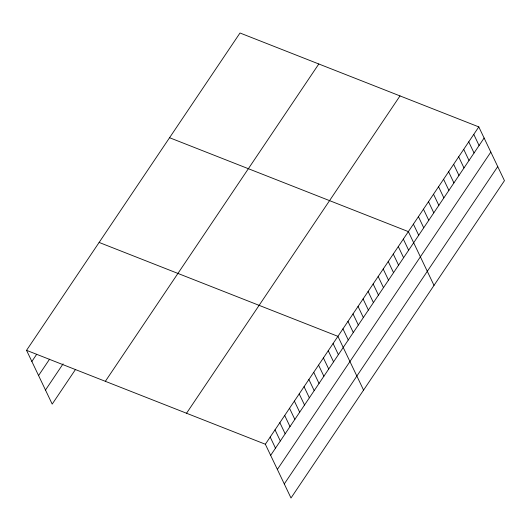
<?xml version="1.0" encoding="UTF-8"?>
<svg xmlns="http://www.w3.org/2000/svg" width="531" height="531" viewBox="0 0 531 531"><rect width="100%" height="100%" fill="white"/><g stroke="black" fill="none" stroke-linecap="round" stroke-linejoin="round"><path stroke-width="0.8" d="M26.55 350.334L240.005 32.995L478.803 126.896L504.45 180.666L290.995 498.005L265.347 444.235L26.55 350.334L52.197 404.104L75.508 369.45M31.86 361.458L36.699 354.27M38.571 375.53L49.569 359.182M45.487 390.033L63.076 363.874M105.35 381.318L318.812 63.979M186.54 413.244L400.002 95.905M265.347 444.235L478.803 126.896M270.651 455.359L484.113 138.027M277.368 469.437L490.823 152.098M284.284 483.933L497.739 166.595M169.568 137.715L408.359 231.616L434.006 285.386M99.124 242.435L337.922 336.342L363.569 390.112M473.771 134.376L479.081 145.507M468.74 141.857L474.05 152.981M463.709 149.337L469.012 160.462M458.678 156.818L463.981 167.942M453.647 164.298L458.95 175.422M448.615 171.779L453.919 182.903M443.584 179.259L448.887 190.383M438.553 186.739L443.856 197.864M433.522 194.22L438.825 205.344M428.49 201.7L433.794 212.825M423.459 209.174L428.763 220.305M418.421 216.655L423.731 227.786M413.39 224.135L418.7 235.266M403.328 239.096L408.638 250.227M398.296 246.576L403.606 257.708M393.265 254.057L398.575 265.188M388.234 261.537L393.544 272.668M383.203 269.018L388.513 280.149M378.172 276.498L383.482 287.629M373.14 283.979L378.45 295.103M368.109 291.459L373.419 302.584M363.078 298.94L368.388 310.064M358.047 306.42L363.357 317.545M353.015 313.901L358.325 325.025M347.984 321.381L353.294 332.506M342.953 328.862L348.263 339.986M333.083 343.53L338.393 354.662M328.244 350.725L333.554 361.857M323.406 357.921L328.716 369.045M318.567 365.109L323.877 376.24M313.728 372.304L319.038 383.435M308.889 379.499L314.199 390.624M304.051 386.687L309.361 397.819M299.212 393.883L304.522 405.014M294.373 401.078L299.683 412.202M289.534 408.273L294.844 419.397M284.702 415.461L290.006 426.592M279.864 422.656L285.167 433.781M275.025 429.851L280.328 440.976M270.186 437.04L275.489 448.171"/></g></svg>
